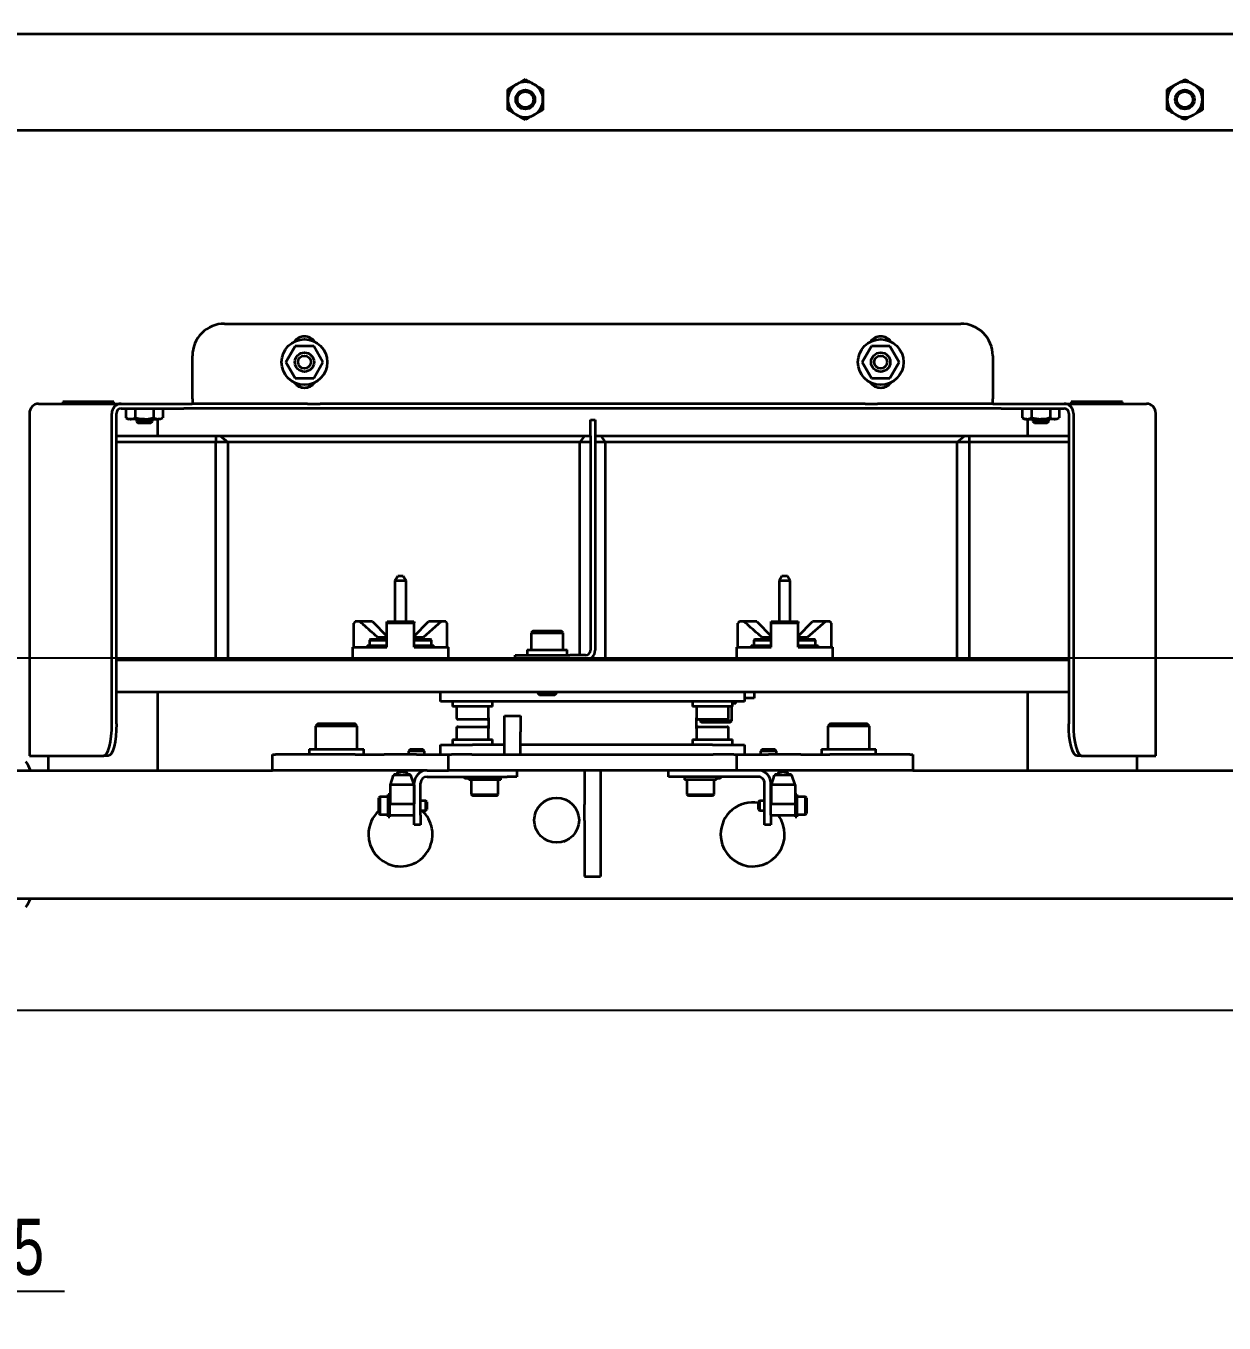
# Paper-space layout 'Blatt1' of a CAD drawing. Header units: millimetres. Extents: x 0 to 1189, y 0 to 841.
# Drawn here: x 137.7 to 212.6, y 579.7 to 660.7 of the extents above; entities that cross this region are included whole.
import ezdxf

# ---------------------------------------------------------------- set-up
doc = ezdxf.new("R2010")
doc.units = ezdxf.units.MM
doc.layers.add('BEMASSUNG', color=1, linetype='Continuous')
doc.styles.add('SLDTEXTSTYLE2', font='TXT', dxfattribs={"width": 0.75})
doc.dimstyles.new('SLDDIMSTYLE1', dxfattribs={"dimtxt": 3.5, "dimasz": 2.5, "dimexe": 0, "dimexo": 0.0625, "dimgap": 0.875, "dimtad": 1, "dimdec": 1, "dimlfac": 5, "dimrnd": 1e-09, "dimzin": 12, "dimdsep": 46, "dimtxsty": 'SLDTEXTSTYLE2', "dimsah": 1, "dimcen": 0.09, "dimadec": 0, "dimazin": 3, "dimtfac": 1, "dimtdec": 1, "dimtmove": 0, "dimatfit": 0, "dimfxl": 1, "dimfrac": 2, "dimtolj": 1, "dimtzin": 12, "dimarcsym": 0})
doc.dimstyles.new('SLDDIMSTYLE2', dxfattribs={"dimtxt": 3.5, "dimasz": 2.5, "dimexe": 0, "dimexo": 0.0625, "dimgap": 0.875, "dimtad": 1, "dimdec": 1, "dimlfac": 5, "dimrnd": 1e-09, "dimzin": 12, "dimdsep": 46, "dimtxsty": 'SLDTEXTSTYLE2', "dimsah": 1, "dimcen": 0.09, "dimadec": 0, "dimazin": 3, "dimtfac": 1, "dimtdec": 1, "dimtofl": 0, "dimtmove": 0, "dimatfit": 3, "dimfxl": 1, "dimfrac": 2, "dimtolj": 1, "dimtzin": 12, "dimarcsym": 0})

# ---------------------------------------------------------------- blocks, each defined once
blk = doc.blocks.new('_D_9')
at = {"layer": 'BEMASSUNG'}
for p, q in [((126.136, 599.232), (126.136, 758.832)), ((252.936, 599.232), (252.936, 758.832)), ((126.136, 756.832), (252.936, 756.832))]:
    blk.add_line(p, q, dxfattribs=at)
for points in [[(126.136, 756.832), (128.636, 756.482), (128.636, 757.182)], [(252.936, 756.832), (250.436, 757.182), (250.436, 756.482)]]:
    blk.add_solid(points, dxfattribs=at)
at = {"layer": 'BEMASSUNG', "insert": (185.657, 761.344), "char_height": 3.5, "attachment_point": 1, "style": 'SLDTEXTSTYLE2'}
blk.add_mtext('634', dxfattribs=at)
blk = doc.blocks.new('_D_10')
at = {"layer": 'BEMASSUNG'}
for p, q in [((252.936, 621.232), (88.182, 621.232)), ((90.182, 599.232), (90.182, 621.232)), ((252.936, 599.232), (88.182, 599.232))]:
    blk.add_line(p, q, dxfattribs=at)
for points in [[(90.182, 621.232), (89.832, 618.732), (90.532, 618.732)], [(90.182, 599.232), (90.532, 601.732), (89.832, 601.732)]]:
    blk.add_solid(points, dxfattribs=at)
at = {"layer": 'BEMASSUNG', "insert": (85.67, 606.353), "char_height": 3.5, "attachment_point": 1, "rotation": 90, "style": 'SLDTEXTSTYLE2'}
blk.add_mtext('110', dxfattribs=at)
blk = doc.blocks.new('_D_12')
at = {"layer": 'BEMASSUNG'}
for p, q in [((126.136, 621.232), (126.136, 579.706)), ((126.136, 581.706), (121.136, 581.706)), ((129.136, 581.706), (126.136, 581.706)), ((129.136, 581.706), (140.14, 581.706))]:
    blk.add_line(p, q, dxfattribs=at)
for points in [[(126.136, 581.706), (123.636, 582.056), (123.636, 581.356)], [(129.136, 581.706), (131.636, 581.356), (131.636, 582.056)]]:
    blk.add_solid(points, dxfattribs=at)
at = {"layer": 'BEMASSUNG', "insert": (134.968, 586.218), "char_height": 3.5, "attachment_point": 1, "style": 'SLDTEXTSTYLE2'}
blk.add_mtext('15', dxfattribs=at)

psp = doc.layouts.new('Blatt1')

# ---------------------------------------------------------------- linework, layer by layer
at = {"color": 7, "linetype": 'Continuous', "lineweight": 35}
for p, q in [((123.136, 660.232), (255.936, 660.232)), ((167.836, 656.132), (167.836, 656.767)), ((170.036, 656.767), (170.036, 656.132)), ((209.036, 656.132), (209.036, 656.767)), ((211.236, 656.767), (211.236, 656.132)), ((167.836, 655.497), (167.836, 656.132)), ((170.036, 656.132), (170.036, 655.497)), ((209.036, 655.497), (209.036, 656.132)), ((211.236, 656.132), (211.236, 655.497)), ((129.136, 654.232), (249.936, 654.232)), ((150.136, 642.132), (196.136, 642.132)), ((148.136, 637.432), (148.136, 640.132)), ((154.559, 640.732), (153.982, 639.732)), ((155.714, 640.732), (154.559, 640.732)), ((156.291, 639.732), (155.714, 640.732)), ((190.559, 640.732), (189.982, 639.732)), ((191.714, 640.732), (190.559, 640.732)), ((192.291, 639.732), (191.714, 640.732)), ((198.136, 640.132), (198.136, 637.432)), ((153.982, 639.732), (154.559, 638.732)), ((155.714, 638.732), (156.291, 639.732)), ((189.982, 639.732), (190.559, 638.732)), ((191.714, 638.732), (192.291, 639.732)), ((154.559, 638.732), (155.714, 638.732)), ((190.559, 638.732), (191.714, 638.732)), ((138.53, 637.132), (143.682, 637.132)), ((143.236, 637.252), (140.036, 637.252)), ((140.036, 637.252), (140.036, 637.132)), ((140.036, 637.232), (140.136, 637.232)), ((140.136, 637.232), (140.136, 637.132)), ((143.136, 637.232), (140.136, 637.232)), ((143.136, 637.232), (143.236, 637.232)), ((143.136, 637.132), (143.136, 637.232)), ((143.236, 637.132), (143.236, 637.252)), ((143.682, 637.132), (147.606, 637.132)), ((147.606, 637.132), (148.127, 637.132)), ((155.336, 637.132), (148.127, 637.132)), ((148.136, 637.432), (148.136, 637.132)), ((155.336, 637.132), (156.116, 637.132)), ((190.157, 637.132), (156.116, 637.132)), ((190.157, 637.132), (190.937, 637.132)), ((198.146, 637.132), (190.937, 637.132)), ((198.136, 637.132), (198.136, 637.432)), ((198.146, 637.132), (198.666, 637.132)), ((198.666, 637.132), (202.591, 637.132)), ((202.591, 637.132), (207.743, 637.132)), ((206.236, 637.252), (203.036, 637.252)), ((203.036, 637.252), (203.036, 637.132)), ((203.036, 637.232), (203.136, 637.232)), ((203.136, 637.232), (203.136, 637.132)), ((206.136, 637.232), (203.136, 637.232)), ((206.136, 637.232), (206.236, 637.232)), ((206.136, 637.132), (206.136, 637.232)), ((206.236, 637.132), (206.236, 637.252)), ((137.95, 636.532), (137.95, 615.132)), ((143.102, 617.132), (143.102, 636.532)), ((143.392, 617.132), (143.392, 636.532)), ((143.682, 636.832), (147.606, 636.832)), ((143.982, 636.832), (143.982, 636.262)), ((143.982, 636.262), (144.136, 636.172)), ((144.27, 636.172), (144.136, 636.172)), ((145.136, 636.172), (144.27, 636.172)), ((144.559, 636.832), (144.559, 636.262)), ((144.636, 636.172), (144.636, 636.032)), ((145.136, 636.172), (146.002, 636.172)), ((145.636, 636.032), (145.636, 636.172)), ((145.714, 636.832), (145.714, 636.262)), ((145.714, 636.262), (146.002, 636.172)), ((145.957, 636.172), (145.957, 635.132)), ((146.136, 636.172), (146.002, 636.172)), ((146.136, 636.172), (146.291, 636.262)), ((146.291, 636.832), (146.291, 636.262)), ((148.127, 636.832), (147.606, 636.832)), ((155.336, 636.832), (148.127, 636.832)), ((156.116, 636.832), (155.336, 636.832)), ((190.157, 636.832), (156.116, 636.832)), ((172.999, 636.132), (173.299, 636.132)), ((172.999, 635.132), (172.999, 636.132)), ((173.299, 636.132), (173.299, 635.132)), ((190.937, 636.832), (190.157, 636.832)), ((198.146, 636.832), (190.937, 636.832)), ((198.666, 636.832), (198.146, 636.832)), ((198.666, 636.832), (202.591, 636.832)), ((199.982, 636.832), (199.982, 636.262)), ((199.982, 636.262), (200.136, 636.172)), ((200.27, 636.172), (200.136, 636.172)), ((200.27, 636.172), (201.136, 636.172)), ((200.316, 636.172), (200.316, 635.132)), ((200.559, 636.832), (200.559, 636.262)), ((200.559, 636.262), (201.136, 636.172)), ((200.636, 636.172), (200.636, 636.032)), ((202.002, 636.172), (201.136, 636.172)), ((201.636, 636.032), (201.636, 636.172)), ((201.714, 636.832), (201.714, 636.262)), ((202.136, 636.172), (202.002, 636.172)), ((202.136, 636.172), (202.291, 636.262)), ((202.291, 636.832), (202.291, 636.262)), ((202.881, 636.532), (202.881, 617.132)), ((203.171, 636.532), (203.171, 617.132)), ((208.323, 615.132), (208.323, 636.532)), ((144.636, 636.032), (144.736, 635.932)), ((144.636, 636.032), (145.636, 636.032)), ((144.736, 635.932), (145.536, 635.932)), ((145.536, 635.932), (145.636, 636.032)), ((200.636, 636.032), (200.736, 635.932)), ((200.636, 636.032), (201.093, 636.032)), ((200.736, 635.932), (201.102, 635.932)), ((201.093, 636.032), (201.636, 636.032)), ((201.102, 635.932), (201.536, 635.932)), ((201.536, 635.932), (201.636, 636.032)), ((143.392, 635.132), (149.637, 635.132)), ((149.6, 634.732), (143.392, 634.732)), ((149.6, 634.732), (149.637, 635.132)), ((149.6, 621.132), (149.6, 634.732)), ((150.358, 634.732), (149.6, 634.732)), ((149.637, 635.132), (149.869, 635.132)), ((149.869, 635.132), (150.358, 634.732)), ((149.869, 635.132), (172.622, 635.132)), ((150.358, 634.732), (150.358, 621.132)), ((172.344, 634.732), (150.358, 634.732)), ((172.622, 635.132), (172.344, 634.732)), ((172.344, 621.432), (172.344, 634.732)), ((172.999, 634.732), (172.344, 634.732)), ((172.622, 635.132), (172.999, 635.132)), ((172.999, 635.132), (172.999, 621.732)), ((173.299, 635.132), (173.299, 621.732)), ((173.299, 635.132), (173.65, 635.132)), ((173.929, 634.732), (173.299, 634.732)), ((173.65, 635.132), (173.929, 634.732)), ((173.65, 635.132), (196.404, 635.132)), ((173.929, 634.732), (173.929, 621.132)), ((195.915, 634.732), (173.929, 634.732)), ((196.404, 635.132), (195.915, 634.732)), ((195.915, 621.132), (195.915, 634.732)), ((196.673, 634.732), (195.915, 634.732)), ((196.404, 635.132), (196.636, 635.132)), ((196.636, 635.132), (202.881, 635.132)), ((196.636, 635.132), (196.673, 634.732)), ((196.673, 621.132), (196.673, 634.732)), ((202.881, 634.732), (196.673, 634.732)), ((160.96, 626.372), (160.786, 626.072)), ((161.136, 626.372), (160.96, 626.372)), ((161.313, 626.372), (161.136, 626.372)), ((161.486, 626.072), (161.313, 626.372)), ((184.96, 626.372), (184.786, 626.072)), ((185.136, 626.372), (184.96, 626.372)), ((185.313, 626.372), (185.136, 626.372)), ((185.486, 626.072), (185.313, 626.372)), ((160.786, 626.072), (160.786, 623.532)), ((161.136, 626.072), (160.786, 626.072)), ((161.486, 626.072), (161.136, 626.072)), ((161.486, 623.532), (161.486, 626.072)), ((184.786, 626.072), (184.786, 623.532)), ((185.136, 626.072), (184.786, 626.072)), ((185.486, 626.072), (185.136, 626.072)), ((185.486, 623.532), (185.486, 626.072)), ((158.313, 623.532), (158.219, 623.432)), ((158.219, 621.932), (158.219, 623.432)), ((158.594, 623.532), (158.313, 623.532)), ((159.393, 623.532), (158.594, 623.532)), ((159.393, 623.532), (160.284, 622.619)), ((160.284, 623.432), (160.297, 623.532)), ((161.988, 623.432), (160.284, 623.432)), ((160.284, 621.932), (160.284, 623.432)), ((160.297, 623.532), (161.975, 623.532)), ((161.975, 623.532), (161.988, 623.432)), ((161.988, 622.619), (162.879, 623.532)), ((161.988, 621.932), (161.988, 623.432)), ((163.679, 623.532), (162.543, 622.532)), ((163.679, 623.532), (162.879, 623.532)), ((163.96, 623.532), (163.679, 623.532)), ((164.053, 623.432), (163.96, 623.532)), ((164.053, 621.932), (164.053, 623.432)), ((182.313, 623.532), (182.219, 623.432)), ((182.219, 621.932), (182.219, 623.432)), ((182.594, 623.532), (182.313, 623.532)), ((183.393, 623.532), (182.594, 623.532)), ((183.393, 623.532), (184.284, 622.619)), ((184.284, 623.432), (184.297, 623.532)), ((184.284, 621.932), (184.284, 623.432)), ((185.988, 623.432), (184.284, 623.432)), ((184.297, 623.532), (185.975, 623.532)), ((185.975, 623.532), (185.988, 623.432)), ((185.988, 622.619), (186.879, 623.532)), ((185.988, 621.932), (185.988, 623.432)), ((187.679, 623.532), (186.543, 622.532)), ((187.679, 623.532), (186.879, 623.532)), ((187.96, 623.532), (187.679, 623.532)), ((188.053, 623.432), (187.96, 623.532)), ((188.053, 621.932), (188.053, 623.432)), ((159.261, 622.432), (159.201, 622.372)), ((159.201, 622.372), (159.201, 622.062)), ((159.201, 622.372), (160.284, 622.372)), ((159.261, 622.432), (160.241, 622.432)), ((160.057, 622.532), (159.73, 622.532)), ((160.284, 622.532), (160.057, 622.532)), ((160.284, 622.389), (160.241, 622.432)), ((162.216, 622.532), (161.988, 622.532)), ((162.032, 622.432), (161.988, 622.389)), ((161.988, 622.372), (163.072, 622.372)), ((162.032, 622.432), (163.012, 622.432)), ((162.543, 622.532), (162.216, 622.532)), ((163.072, 622.372), (163.012, 622.432)), ((163.072, 622.062), (163.072, 622.372)), ((169.419, 622.952), (169.299, 622.832)), ((169.299, 622.832), (169.299, 621.752)), ((169.299, 622.832), (171.299, 622.832)), ((169.419, 622.952), (171.179, 622.952)), ((171.299, 622.832), (171.179, 622.952)), ((171.299, 621.752), (171.299, 622.832)), ((183.261, 622.432), (183.201, 622.372)), ((183.201, 622.372), (183.201, 622.062)), ((183.201, 622.372), (184.284, 622.372)), ((183.261, 622.432), (184.237, 622.432)), ((184.057, 622.532), (183.73, 622.532)), ((184.284, 622.532), (184.057, 622.532)), ((184.237, 622.432), (184.241, 622.432)), ((184.284, 622.389), (184.241, 622.432)), ((186.216, 622.532), (185.988, 622.532)), ((186.032, 622.432), (185.988, 622.389)), ((185.988, 622.372), (187.072, 622.372)), ((186.032, 622.432), (187.012, 622.432)), ((186.543, 622.532), (186.216, 622.532)), ((187.072, 622.372), (187.012, 622.432)), ((187.072, 622.062), (187.072, 622.372)), ((158.136, 621.932), (158.136, 621.132)), ((158.136, 621.932), (160.284, 621.932)), ((159.051, 622.032), (159.051, 621.932)), ((159.051, 622.032), (159.483, 622.032)), ((159.483, 622.032), (160.284, 622.032)), ((161.988, 622.032), (163.222, 622.032)), ((161.988, 621.932), (164.136, 621.932)), ((163.222, 621.932), (163.222, 622.032)), ((164.136, 621.132), (164.136, 621.932)), ((169.049, 621.752), (169.049, 621.432)), ((169.049, 621.752), (171.549, 621.752)), ((171.549, 621.432), (171.549, 621.752)), ((182.136, 621.932), (182.136, 621.132)), ((182.136, 621.932), (184.284, 621.932)), ((183.051, 622.032), (183.051, 621.932)), ((183.051, 622.032), (184.284, 622.032)), ((185.988, 622.032), (186.79, 622.032)), ((185.988, 621.932), (188.136, 621.932)), ((186.79, 622.032), (187.222, 622.032)), ((187.222, 621.932), (187.222, 622.032)), ((188.136, 621.132), (188.136, 621.932)), ((143.392, 621.132), (202.881, 621.132)), ((143.392, 621.132), (149.6, 621.132)), ((168.299, 621.132), (168.299, 621.432)), ((168.299, 621.432), (168.592, 621.432)), ((168.592, 621.432), (171.006, 621.432)), ((171.006, 621.432), (171.713, 621.432)), ((172.699, 621.432), (171.713, 621.432)), ((196.673, 621.132), (202.881, 621.132)), ((143.392, 619.132), (202.881, 619.132)), ((145.957, 619.132), (145.957, 614.232)), ((163.636, 618.532), (163.636, 619.132)), ((169.699, 619.132), (169.699, 619.072)), ((169.699, 619.072), (169.819, 618.952)), ((169.699, 619.072), (170.899, 619.072)), ((170.779, 618.952), (170.899, 619.072)), ((170.899, 619.072), (170.899, 619.132)), ((182.636, 619.132), (182.636, 618.532)), ((183.23, 619.132), (183.23, 618.732)), ((200.316, 619.132), (200.316, 614.232)), ((165.636, 618.532), (163.636, 618.532)), ((164.386, 618.532), (164.386, 618.212)), ((180.636, 618.532), (165.636, 618.532)), ((166.886, 618.212), (166.886, 618.532)), ((169.819, 618.952), (170.779, 618.952)), ((179.386, 618.532), (179.386, 618.212)), ((182.636, 618.532), (180.636, 618.532)), ((181.886, 618.212), (181.886, 618.532)), ((182.086, 618.412), (181.886, 618.412)), ((182.086, 618.412), (182.086, 618.532)), ((183.23, 618.732), (182.63, 618.732)), ((165.636, 618.212), (164.386, 618.212)), ((164.636, 618.212), (164.636, 617.512)), ((166.886, 618.212), (165.636, 618.212)), ((166.636, 617.512), (166.636, 618.212)), ((166.636, 617.512), (166.636, 616.852)), ((167.636, 617.632), (168.636, 617.632)), ((167.636, 616.632), (167.636, 617.632)), ((168.636, 617.632), (168.636, 616.632)), ((180.636, 618.212), (179.386, 618.212)), ((179.636, 618.212), (179.636, 617.512)), ((179.636, 616.852), (179.636, 617.512)), ((181.886, 618.212), (180.636, 618.212)), ((181.636, 617.512), (181.636, 618.212)), ((181.836, 617.332), (181.836, 618.212)), ((155.996, 617.152), (155.836, 616.992)), ((155.836, 616.992), (155.836, 615.632)), ((158.436, 616.992), (155.836, 616.992)), ((155.996, 617.152), (158.276, 617.152)), ((158.436, 616.992), (158.276, 617.152)), ((158.436, 615.632), (158.436, 616.992)), ((164.636, 616.852), (164.636, 616.152)), ((166.536, 617.412), (164.736, 617.412)), ((164.736, 616.952), (166.536, 616.952)), ((166.636, 616.152), (166.636, 616.852)), ((167.636, 615.232), (167.636, 616.632)), ((168.636, 615.232), (168.636, 616.632)), ((179.636, 616.852), (179.636, 616.152)), ((181.536, 617.412), (179.736, 617.412)), ((179.736, 616.952), (181.536, 616.952)), ((179.836, 617.412), (179.836, 617.332)), ((179.836, 617.332), (179.956, 617.212)), ((180.336, 617.332), (179.836, 617.332)), ((180.396, 617.212), (179.956, 617.212)), ((181.836, 617.332), (180.336, 617.332)), ((181.716, 617.212), (180.396, 617.212)), ((181.636, 616.152), (181.636, 616.852)), ((181.716, 617.212), (181.836, 617.332)), ((187.996, 617.152), (187.836, 616.992)), ((187.836, 616.992), (187.836, 615.632)), ((190.436, 616.992), (187.836, 616.992)), ((187.996, 617.152), (190.276, 617.152)), ((190.436, 616.992), (190.276, 617.152)), ((190.436, 615.632), (190.436, 616.992)), ((163.636, 615.232), (163.636, 615.832)), ((163.636, 615.832), (165.636, 615.832)), ((164.386, 616.152), (164.386, 615.832)), ((164.386, 616.152), (166.886, 616.152)), ((167.636, 615.832), (165.636, 615.832)), ((166.886, 615.832), (166.886, 616.152)), ((180.636, 615.832), (168.636, 615.832)), ((179.386, 616.152), (179.386, 615.832)), ((179.386, 616.152), (181.886, 616.152)), ((180.636, 615.832), (182.636, 615.832)), ((181.886, 615.832), (181.886, 616.152)), ((182.636, 615.832), (182.636, 615.232)), ((137.95, 615.132), (142.584, 615.132)), ((139.136, 614.232), (139.136, 615.132)), ((142.874, 615.132), (142.584, 615.132)), ((153.136, 614.232), (153.136, 615.232)), ((153.136, 615.232), (153.317, 615.232)), ((158.304, 615.232), (153.317, 615.232)), ((155.436, 615.552), (155.436, 615.232)), ((155.436, 615.552), (158.836, 615.552)), ((158.304, 615.232), (160.124, 615.232)), ((158.836, 615.232), (158.836, 615.552)), ((162.136, 615.232), (160.124, 615.232)), ((161.736, 615.532), (161.636, 615.432)), ((161.636, 615.432), (161.636, 615.232)), ((162.636, 615.432), (161.636, 615.432)), ((162.536, 615.532), (161.736, 615.532)), ((162.136, 615.232), (164.136, 615.232)), ((162.636, 615.432), (162.536, 615.532)), ((162.636, 615.232), (162.636, 615.432)), ((164.136, 614.232), (164.136, 615.232)), ((164.136, 615.232), (164.317, 615.232)), ((165.603, 615.232), (164.317, 615.232)), ((165.603, 615.232), (167.422, 615.232)), ((167.422, 615.232), (178.85, 615.232)), ((178.85, 615.232), (180.67, 615.232)), ((181.956, 615.232), (180.67, 615.232)), ((181.956, 615.232), (182.136, 615.232)), ((182.136, 615.232), (182.136, 614.232)), ((182.136, 615.232), (184.136, 615.232)), ((183.736, 615.532), (183.636, 615.432)), ((183.636, 615.432), (183.636, 615.232)), ((184.636, 615.432), (183.636, 615.432)), ((184.536, 615.532), (183.736, 615.532)), ((186.149, 615.232), (184.136, 615.232)), ((184.636, 615.432), (184.536, 615.532)), ((184.636, 615.232), (184.636, 615.432)), ((186.149, 615.232), (187.968, 615.232)), ((187.436, 615.552), (187.436, 615.232)), ((187.436, 615.552), (190.836, 615.552)), ((192.956, 615.232), (187.968, 615.232)), ((190.836, 615.232), (190.836, 615.552)), ((192.956, 615.232), (193.136, 615.232)), ((193.136, 615.232), (193.136, 614.232)), ((203.688, 615.132), (203.399, 615.132)), ((203.688, 615.132), (208.323, 615.132)), ((207.136, 615.132), (207.136, 614.232)), ((129.936, 614.232), (153.136, 614.232)), ((153.317, 614.232), (153.136, 614.232)), ((158.304, 614.232), (153.317, 614.232)), ((160.124, 614.232), (158.304, 614.232)), ((162.136, 614.232), (160.124, 614.232)), ((162.796, 614.232), (162.136, 614.232)), ((162.796, 614.232), (164.136, 614.232)), ((164.317, 614.232), (164.136, 614.232)), ((165.603, 614.232), (164.317, 614.232)), ((167.422, 614.232), (165.603, 614.232)), ((178.85, 614.232), (167.422, 614.232)), ((168.396, 614.232), (168.396, 613.832)), ((172.636, 614.232), (172.636, 612.095)), ((173.636, 614.232), (173.636, 612.095)), ((177.876, 613.832), (177.876, 614.232)), ((180.67, 614.232), (178.85, 614.232)), ((181.956, 614.232), (180.67, 614.232)), ((182.136, 614.232), (181.956, 614.232)), ((183.476, 614.232), (182.136, 614.232)), ((184.136, 614.232), (183.476, 614.232)), ((186.149, 614.232), (184.136, 614.232)), ((187.968, 614.232), (186.149, 614.232)), ((192.956, 614.232), (187.968, 614.232)), ((193.136, 614.232), (192.956, 614.232)), ((193.136, 614.232), (249.136, 614.232)), ((160.686, 613.932), (160.486, 613.332)), ((161.786, 613.932), (160.686, 613.932)), ((160.736, 613.972), (160.736, 613.932)), ((160.886, 613.972), (160.736, 613.972)), ((160.886, 614.043), (160.886, 613.932)), ((161.586, 613.932), (161.586, 614.043)), ((161.736, 613.972), (161.586, 613.972)), ((161.736, 613.972), (161.736, 613.932)), ((161.986, 613.332), (161.786, 613.932)), ((161.996, 611.432), (161.996, 613.432)), ((162.396, 611.432), (162.396, 613.432)), ((162.796, 613.832), (167.796, 613.832)), ((165.076, 613.832), (165.156, 613.752)), ((165.156, 613.752), (165.396, 613.752)), ((165.396, 613.832), (165.396, 613.632)), ((167.396, 613.632), (165.396, 613.632)), ((165.546, 613.592), (165.546, 612.732)), ((167.246, 612.732), (167.246, 613.592)), ((167.396, 613.632), (167.396, 613.832)), ((168.396, 613.832), (167.796, 613.832)), ((178.476, 613.832), (177.876, 613.832)), ((183.476, 613.832), (178.476, 613.832)), ((178.876, 613.832), (178.876, 613.632)), ((180.876, 613.632), (178.876, 613.632)), ((179.026, 613.592), (179.026, 612.732)), ((180.726, 612.732), (180.726, 613.592)), ((180.876, 613.632), (180.876, 613.832)), ((180.876, 613.752), (181.116, 613.752)), ((181.116, 613.752), (181.196, 613.832)), ((183.876, 611.432), (183.876, 613.432)), ((184.276, 611.432), (184.276, 613.432)), ((184.486, 613.932), (184.286, 613.332)), ((185.586, 613.932), (184.486, 613.932)), ((184.686, 613.972), (184.536, 613.972)), ((184.536, 613.972), (184.536, 613.932)), ((184.686, 614.043), (184.686, 613.932)), ((185.386, 613.932), (185.386, 614.043)), ((185.536, 613.972), (185.386, 613.972)), ((185.536, 613.972), (185.536, 613.932)), ((185.786, 613.332), (185.586, 613.932)), ((159.836, 612.582), (159.776, 612.522)), ((160.356, 612.582), (159.836, 612.582)), ((159.836, 612.582), (159.836, 611.482)), ((160.476, 612.732), (160.376, 612.732)), ((160.376, 611.332), (160.376, 612.732)), ((160.476, 611.332), (160.476, 612.732)), ((160.486, 612.632), (160.476, 612.632)), ((161.986, 613.332), (160.486, 613.332)), ((160.486, 613.332), (160.486, 612.132)), ((161.986, 613.332), (161.986, 612.132)), ((161.996, 612.632), (161.986, 612.632)), ((165.546, 612.732), (165.646, 612.632)), ((165.546, 612.732), (167.246, 612.732)), ((167.146, 612.632), (165.646, 612.632)), ((167.146, 612.632), (167.246, 612.732)), ((179.026, 612.732), (179.126, 612.632)), ((179.026, 612.732), (180.726, 612.732)), ((180.626, 612.632), (179.126, 612.632)), ((180.626, 612.632), (180.726, 612.732)), ((184.286, 612.632), (184.276, 612.632)), ((184.286, 613.332), (184.286, 612.132)), ((185.786, 613.332), (184.286, 613.332)), ((185.786, 613.332), (185.786, 612.132)), ((185.796, 612.632), (185.786, 612.632)), ((185.896, 612.732), (185.796, 612.732)), ((185.796, 612.732), (185.796, 612.032)), ((185.896, 612.732), (185.896, 612.032)), ((186.436, 612.582), (185.916, 612.582)), ((186.496, 612.522), (186.436, 612.582)), ((186.436, 611.482), (186.436, 612.582)), ((159.776, 611.542), (159.776, 612.522)), ((160.486, 612.132), (161.986, 612.132)), ((162.715, 612.332), (162.396, 612.332)), ((162.776, 612.271), (162.715, 612.332)), ((162.715, 611.732), (162.715, 612.332)), ((162.715, 611.732), (162.776, 611.794)), ((162.776, 612.271), (162.776, 611.794)), ((170.487, 612.461), (170.431, 612.442)), ((172.636, 611.106), (172.636, 612.095)), ((173.636, 612.095), (173.636, 611.106)), ((183.558, 612.332), (183.496, 612.271)), ((183.496, 611.794), (183.496, 612.271)), ((183.496, 611.794), (183.558, 611.732)), ((183.876, 612.332), (183.558, 612.332)), ((183.558, 612.332), (183.558, 611.732)), ((184.286, 612.132), (185.786, 612.132)), ((185.796, 612.032), (185.796, 611.332)), ((185.896, 612.032), (185.896, 611.332)), ((186.496, 612.522), (186.496, 611.542)), ((159.776, 611.542), (159.836, 611.482)), ((159.836, 611.482), (160.356, 611.482)), ((160.376, 611.332), (160.476, 611.332)), ((160.476, 611.432), (161.996, 611.432)), ((161.996, 610.832), (161.996, 611.432)), ((162.396, 611.732), (162.715, 611.732)), ((162.396, 611.432), (162.396, 610.832)), ((172.636, 611.106), (172.636, 607.603)), ((173.636, 611.106), (173.636, 607.603)), ((183.558, 611.732), (183.876, 611.732)), ((183.876, 610.832), (183.876, 611.432)), ((184.276, 611.432), (185.796, 611.432)), ((184.276, 611.432), (184.276, 610.832)), ((185.796, 611.332), (185.896, 611.332)), ((185.916, 611.482), (186.436, 611.482)), ((186.436, 611.482), (186.496, 611.542)), ((162.396, 610.832), (161.996, 610.832)), ((184.276, 610.832), (183.876, 610.832)), ((171.347, 609.796), (171.403, 609.815)), ((172.636, 607.592), (172.636, 607.603)), ((172.636, 607.592), (173.636, 607.592)), ((173.636, 607.603), (173.636, 607.592)), ((129.936, 606.232), (249.136, 606.232))]:
    psp.add_line(p, q, dxfattribs=at)
at = {"color": 7, "linetype": 'Continuous', "lineweight": 35, "flags": 128}
for points in [[(168.936, 657.403), (169.003, 657.364), (169.138, 657.286), (169.275, 657.207), (169.345, 657.167), (169.416, 657.126), (169.486, 657.085)], [(209.586, 657.085), (209.625, 657.108), (209.69, 657.145), (209.818, 657.219), (209.946, 657.292), (210.009, 657.329), (210.073, 657.366), (210.136, 657.403)], [(210.136, 657.403), (210.203, 657.364), (210.338, 657.286), (210.475, 657.207), (210.545, 657.167), (210.616, 657.126), (210.686, 657.085)], [(167.836, 656.767), (168.106, 656.923), (168.386, 657.085)], [(209.036, 656.767), (209.306, 656.923), (209.586, 657.085)], [(168.936, 654.862), (168.87, 654.901), (168.735, 654.979), (168.597, 655.058), (168.528, 655.098), (168.457, 655.139), (168.386, 655.18)], [(169.486, 655.18), (169.447, 655.157), (169.383, 655.12), (169.255, 655.046), (169.127, 654.972), (169.063, 654.936), (169, 654.899), (168.936, 654.862)], [(170.036, 655.497), (169.767, 655.342), (169.486, 655.18)], [(210.136, 654.862), (210.07, 654.901), (209.935, 654.979), (209.797, 655.058), (209.728, 655.098), (209.657, 655.139), (209.586, 655.18)], [(210.686, 655.18), (210.647, 655.157), (210.583, 655.12), (210.455, 655.046), (210.327, 654.972), (210.263, 654.936), (210.2, 654.899), (210.136, 654.862)], [(211.236, 655.497), (210.967, 655.342), (210.686, 655.18)], [(142.584, 615.132), (142.685, 615.171), (142.783, 615.285), (142.872, 615.469), (142.95, 615.718), (143.015, 616.021), (143.063, 616.367), (143.092, 616.742), (143.102, 617.132)], [(143.392, 617.132), (143.382, 616.742), (143.352, 616.367), (143.305, 616.021), (143.24, 615.718), (143.162, 615.469), (143.072, 615.285), (142.975, 615.171), (142.874, 615.132)], [(203.399, 615.132), (203.298, 615.171), (203.2, 615.285), (203.111, 615.469), (203.033, 615.718), (202.968, 616.021), (202.92, 616.367), (202.891, 616.742), (202.881, 617.132)], [(203.171, 617.132), (203.181, 616.742), (203.21, 616.367), (203.258, 616.021), (203.322, 615.718), (203.401, 615.469), (203.49, 615.285), (203.587, 615.171), (203.688, 615.132)]]:
    psp.add_lwpolyline(points, dxfattribs=at)
at = {"color": 7, "linetype": 'Continuous', "lineweight": 35}
for centre, radius in [((168.936, 656.132), 0.6), ((168.936, 656.132), 0.5), ((210.136, 656.132), 0.6), ((210.136, 656.132), 0.5), ((155.136, 639.732), 1.425), ((191.136, 639.732), 1.425), ((155.136, 639.732), 0.6), ((155.136, 639.732), 0.4), ((191.136, 639.732), 0.6), ((191.136, 639.732), 0.4), ((170.89, 611.119), 1.4)]:
    psp.add_circle(centre, radius, dxfattribs=at)
for centre, radius, start, end in [((168.936, 656.132), 1.1, 59.9987, 120.0013), ((210.136, 656.132), 1.1, 59.99878, 120.00122), ((168.936, 656.132), 1.1, 120, 179.9997), ((168.936, 656.132), 1.1, 0.0003, 60), ((210.136, 656.132), 1.1, 120.00034, 179.99962), ((210.136, 656.132), 1.1, 359.99988, 60.00016), ((168.936, 656.132), 1.1, 180.0003, 240), ((168.936, 656.132), 1.1, 300, 359.9997), ((210.136, 656.132), 1.1, 180.00038, 239.99966), ((210.136, 656.132), 1.1, 299.99984, 0.00012), ((168.936, 656.132), 1.1, 239.9987, 300.0013), ((210.136, 656.132), 1.1, 239.99878, 300.00122), ((150.136, 640.132), 2, 89.99967, 180.00033), ((196.136, 640.132), 2, 359.99967, 90.00033), ((155.136, 640.532), 0.8, 35.90635, 144.09365), ((191.136, 640.532), 0.8, 35.89913, 144.10087), ((155.136, 638.932), 0.8, 215.90304, 324.09696), ((191.136, 638.932), 0.8, 215.90428, 324.09572), ((138.54, 636.542), 0.59, 91.01086, 180.97449), ((143.692, 636.542), 0.59, 91.01086, 180.97449), ((202.581, 636.542), 0.59, 359.02436, 88.9897), ((207.733, 636.542), 0.59, 359.02477, 88.98929), ((143.687, 636.537), 0.295, 91.00776, 180.9782), ((202.586, 636.537), 0.295, 359.02526, 88.98996), ((159.231, 622.062), 0.03, 179.99489, 270.00511), ((160.271, 622.062), 0.03, 270.0183, 296.82808), ((162.002, 622.062), 0.0298, 243.08026, 270.07336), ((163.042, 622.062), 0.03, 269.99489, 0.00511), ((172.699, 621.732), 0.6, 270.00038, 359.99962), ((172.699, 621.732), 0.3, 270.00038, 359.99962), ((183.231, 622.062), 0.03, 179.99489, 270.00511), ((184.271, 622.062), 0.03, 270.0183, 296.82808), ((186.002, 622.062), 0.0298, 243.08026, 270.07336), ((187.042, 622.062), 0.03, 269.99489, 0.00511), ((164.736, 617.512), 0.1, 180.00152, 269.99848), ((166.536, 617.512), 0.1, 270.00152, 359.99848), ((179.736, 617.512), 0.1, 180.00152, 270.00189), ((181.536, 617.512), 0.1, 270.00152, 359.99848), ((164.736, 616.852), 0.1, 90.00152, 180.00189), ((166.536, 616.852), 0.1, 359.99811, 89.99848), ((179.736, 616.852), 0.1, 89.99811, 180.00189), ((181.536, 616.852), 0.1, 359.99811, 89.99848), ((155.916, 615.632), 0.08, 179.99388, 270.00185), ((158.356, 615.632), 0.08, 269.9969, 359.99883), ((187.916, 615.632), 0.08, 180.00117, 270.0031), ((190.356, 615.632), 0.08, 269.9969, 359.99883), ((136.137, 613.566), 2, 19.4701, 36.87198), ((162.796, 613.432), 0.8, 89.99964, 180.00036), ((183.476, 613.432), 0.8, 359.99964, 90.00036), ((161.236, 613.404), 0.728, 61.27891, 118.71621), ((162.796, 613.432), 0.4, 90.00067, 179.99933), ((165.586, 613.592), 0.04, 89.98233, 180.01767), ((167.206, 613.592), 0.04, 359.98232, 90.00914), ((179.066, 613.592), 0.04, 89.9969, 180.0031), ((180.686, 613.592), 0.04, 359.98233, 90.01767), ((183.476, 613.432), 0.4, 359.99921, 89.99994), ((185.036, 613.404), 0.728, 61.27867, 118.71645), ((160.356, 612.562), 0.02, 359.99086, 90.02621), ((185.916, 612.562), 0.02, 89.97379, 180.00914), ((183.136, 610.232), 2, 79.63034, 179.99998), ((161.136, 610.232), 2, 179.99995, 48.59039), ((161.136, 610.232), 2, 132.84409, 179.99959), ((160.356, 611.502), 0.02, 270.00294, 359.97999), ((183.136, 610.232), 2, 179.99988, 36.86996), ((185.916, 611.502), 0.02, 180.02001, 269.99706), ((136.137, 606.899), 2, 323.12823, 340.52916)]:
    psp.add_arc(centre, radius, start, end, dxfattribs=at)
for points, knots in [([(168.386, 657.085), (168.399, 657.093), (168.434, 657.112), (168.511, 657.157), (168.618, 657.219), (168.724, 657.28), (168.809, 657.329), (168.873, 657.366), (168.915, 657.39), (168.936, 657.403)], [0, 0, 0, 0, 0.071087, 0.187618, 0.420689, 0.653071, 0.769257, 0.884982, 1, 1, 1, 1]), ([(169.486, 657.085), (169.499, 657.078), (169.598, 657.021), (169.781, 656.915), (169.951, 656.817), (170.036, 656.767)], [0, 0, 0, 0, 0.071086, 0.536279, 1, 1, 1, 1]), ([(210.686, 657.085), (210.699, 657.078), (210.798, 657.021), (210.981, 656.915), (211.151, 656.817), (211.236, 656.767)], [0, 0, 0, 0, 0.071086, 0.536281, 1, 1, 1, 1]), ([(168.386, 655.18), (168.373, 655.187), (168.275, 655.244), (168.092, 655.35), (167.921, 655.448), (167.836, 655.497)], [0, 0, 0, 0, 0.071086, 0.536279, 1, 1, 1, 1]), ([(209.586, 655.18), (209.573, 655.187), (209.475, 655.244), (209.292, 655.35), (209.121, 655.448), (209.036, 655.497)], [0, 0, 0, 0, 0.071082, 0.536277, 1, 1, 1, 1]), ([(143.982, 636.262), (144.028, 636.237), (144.118, 636.188), (144.22, 636.178), (144.27, 636.172)], [0, 0, 0, 0, 0.5103265, 1, 1, 1, 1]), ([(144.27, 636.172), (144.277, 636.173), (144.33, 636.173), (144.431, 636.195), (144.515, 636.239), (144.559, 636.262)], [0, 0, 0, 0, 0.067271, 0.516002, 1, 1, 1, 1]), ([(144.559, 636.262), (144.579, 636.256), (144.62, 636.244), (144.735, 636.216), (144.907, 636.181), (145.059, 636.175), (145.136, 636.172)], [0, 0, 0, 0, 0.108846, 0.21774, 0.606321, 1, 1, 1, 1]), ([(145.136, 636.172), (145.183, 636.173), (145.378, 636.178), (145.569, 636.225), (145.714, 636.262)], [0, 0, 0, 0, 0.2373871, 1, 1, 1, 1]), ([(146.002, 636.172), (146.009, 636.173), (146.062, 636.173), (146.163, 636.195), (146.247, 636.239), (146.291, 636.262)], [0, 0, 0, 0, 0.067271, 0.516002, 1, 1, 1, 1]), ([(199.982, 636.262), (199.992, 636.256), (200.012, 636.245), (200.068, 636.216), (200.153, 636.182), (200.232, 636.176), (200.27, 636.172)], [0, 0, 0, 0, 0.115073, 0.228553, 0.619754, 1, 1, 1, 1]), ([(200.27, 636.172), (200.294, 636.174), (200.396, 636.178), (200.488, 636.225), (200.559, 636.262)], [0, 0, 0, 0, 0.228817, 1, 1, 1, 1]), ([(201.136, 636.172), (201.15, 636.173), (201.254, 636.173), (201.449, 636.193), (201.625, 636.239), (201.714, 636.262)], [0, 0, 0, 0, 0.070058, 0.530769, 1, 1, 1, 1]), ([(201.714, 636.262), (201.76, 636.237), (201.85, 636.188), (201.952, 636.178), (202.002, 636.172)], [0, 0, 0, 0, 0.510326, 1, 1, 1, 1]), ([(202.002, 636.172), (202.009, 636.173), (202.062, 636.173), (202.163, 636.195), (202.247, 636.239), (202.291, 636.262)], [0, 0, 0, 0, 0.06729, 0.516021, 1, 1, 1, 1]), ([(159.73, 622.532), (159.644, 622.607), (159.262, 622.936), (158.886, 623.272), (158.594, 623.532)], [0, 0, 0, 0, 0.225694, 1, 1, 1, 1]), ([(183.73, 622.532), (183.644, 622.607), (183.262, 622.936), (182.886, 623.272), (182.594, 623.532)], [0, 0, 0, 0, 0.225694, 1, 1, 1, 1])]:
    psp.add_open_spline(points, degree=3, knots=knots, dxfattribs=at)

# ---------------------------------------------------------------- dimensions: what is measured, and where the dimension line sits
at = {"layer": 'BEMASSUNG'}
for base, p1, p2, dimstyle, picture, middle in [((252.936, 756.832), (126.136, 599.232), (252.936, 599.232), 'SLDDIMSTYLE2', '_D_9', (189.536, 756.832)), ((126.136, 581.706), (129.136, 654.232), (126.136, 621.232), 'SLDDIMSTYLE1', '_D_12', (137.554, 581.706))]:
    dim = psp.add_linear_dim(base=base, p1=p1, p2=p2, dimstyle=dimstyle, dxfattribs=at)
    dim.commit()
    dim.dimension.update_dxf_attribs({"geometry": picture, "text_midpoint": middle, "dimtype": 160})
dim = psp.add_linear_dim(base=(90.182, 621.232), p1=(252.936, 599.232), p2=(252.936, 621.232), angle=90, dimstyle='SLDDIMSTYLE2', dxfattribs=at)
dim.commit()
dim.dimension.update_dxf_attribs({"geometry": '_D_10', "text_midpoint": (90.182, 610.232), "dimtype": 160})

doc.saveas('drawing.dxf')
